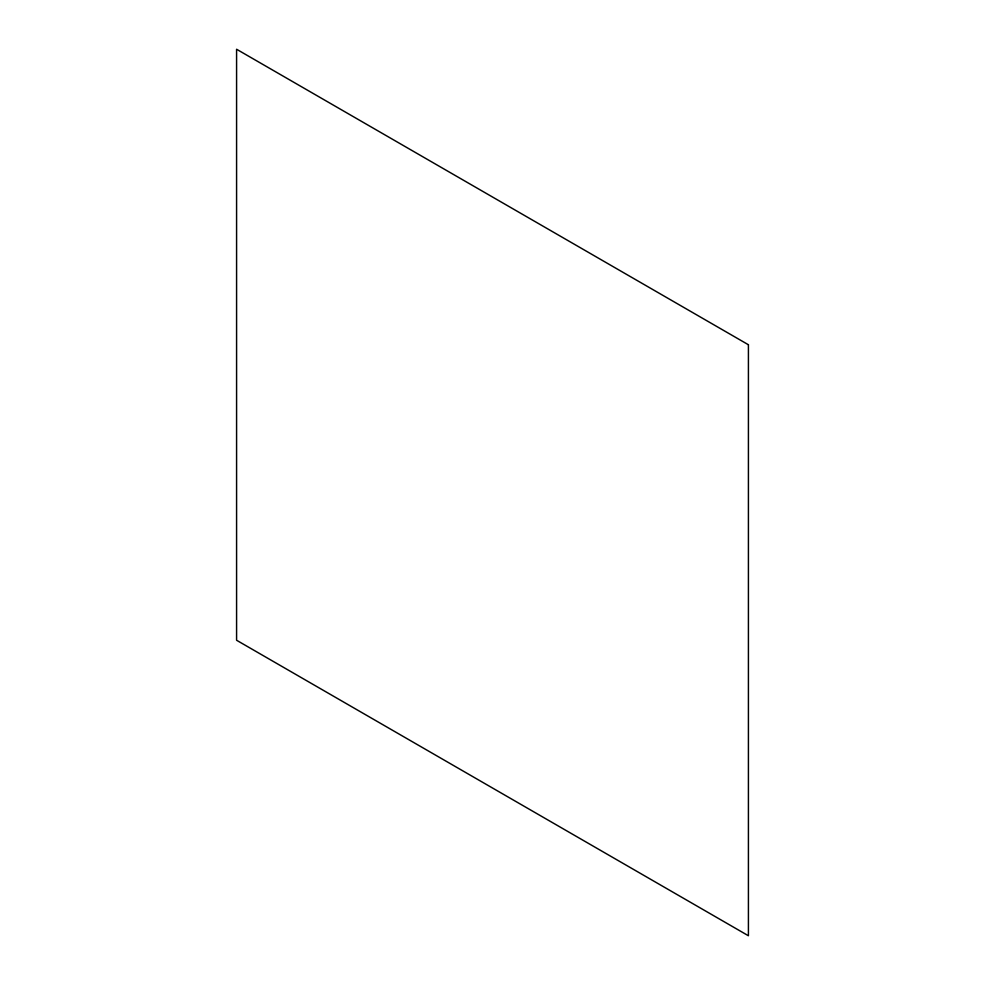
<?xml version="1.0" encoding="UTF-8"?>
<svg xmlns="http://www.w3.org/2000/svg" width="985" height="985" viewBox="0 0 985 985"><rect width="100%" height="100%" fill="white"/><g stroke="black" fill="none" stroke-linecap="round" stroke-linejoin="round"><path stroke-width="1.48" d="M748.415 344.75L236.585 49.25L236.585 640.25L748.415 935.75L748.415 344.75"/></g></svg>
